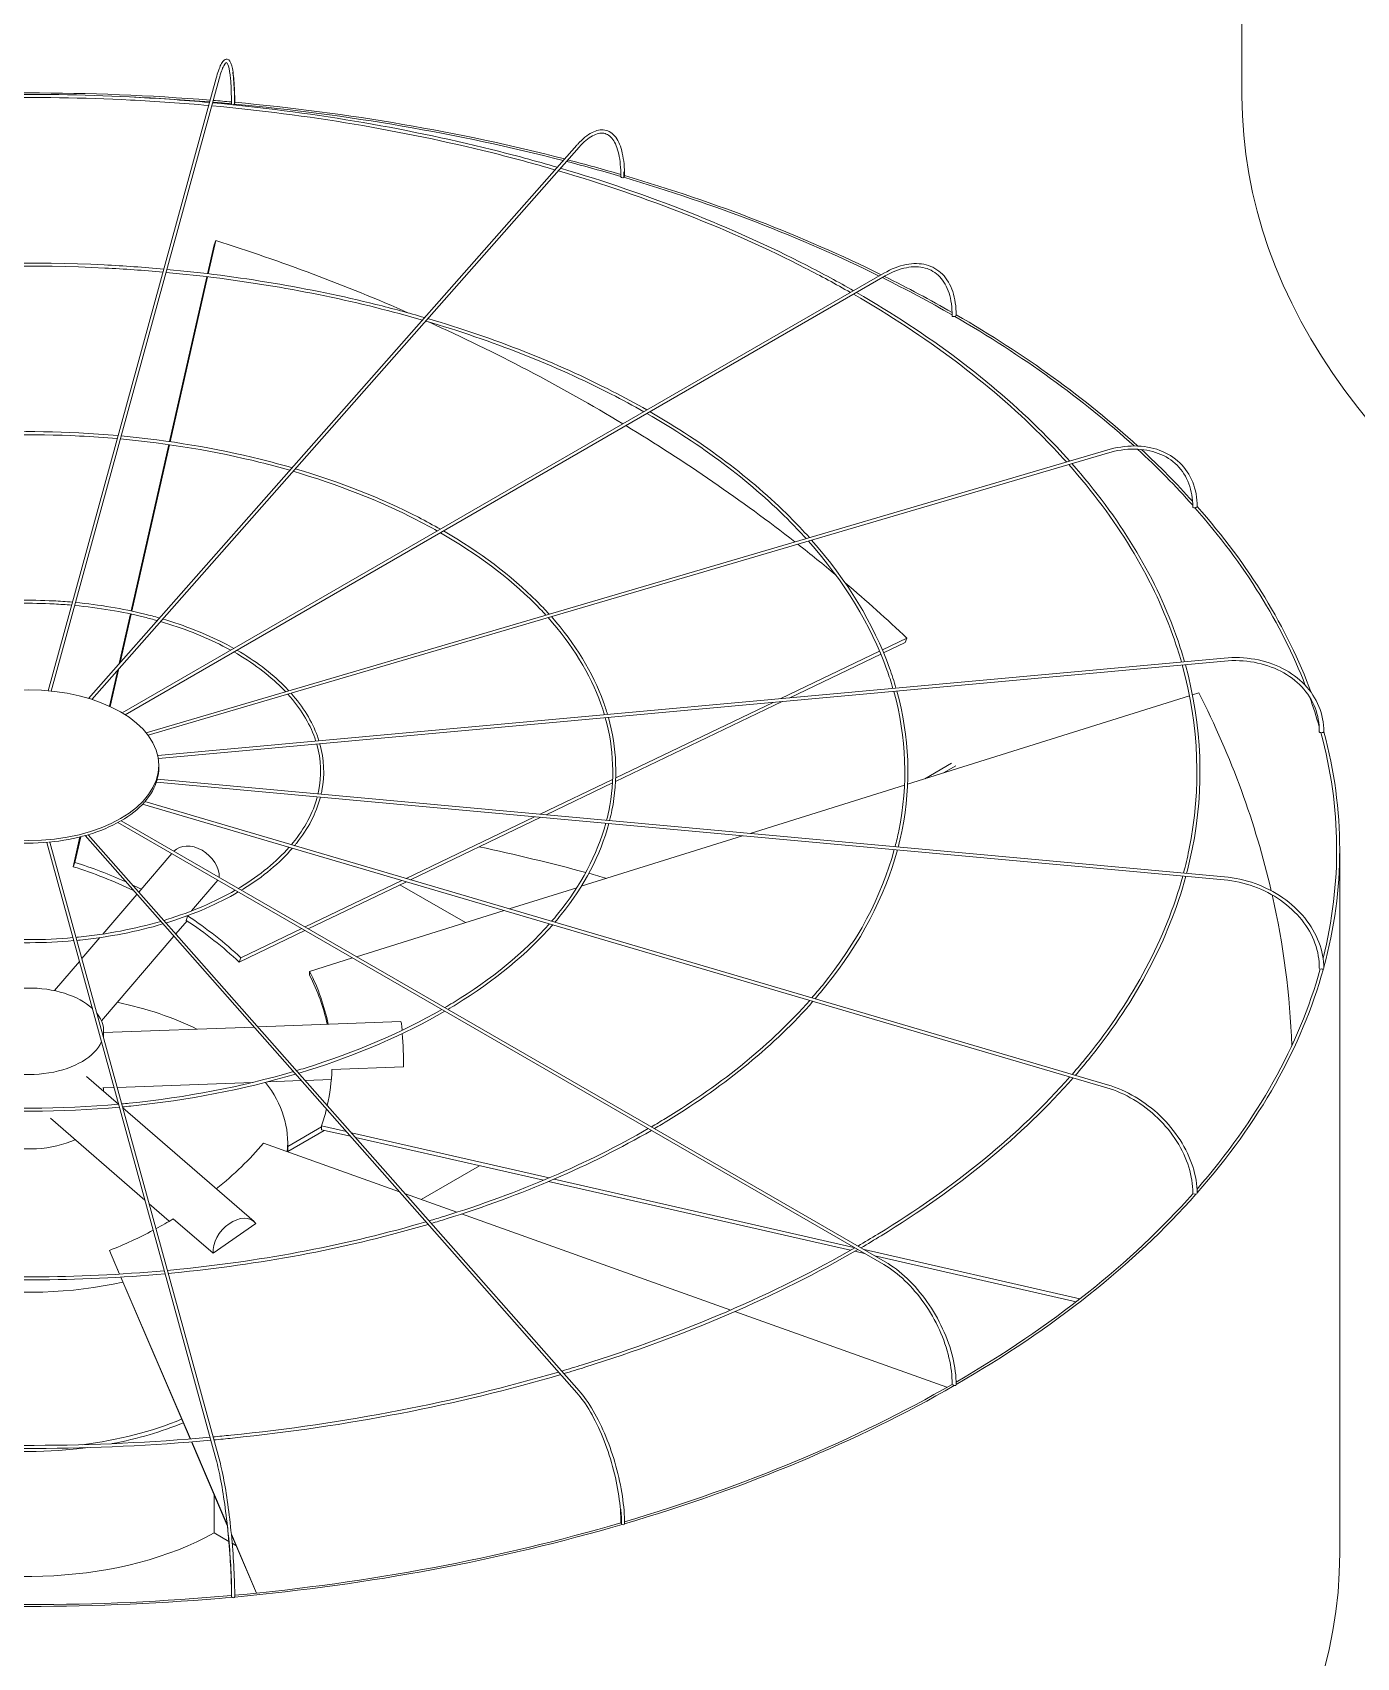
# Model space of a CAD drawing. Header units: millimetres. Extents: x -312439 to 477422, y -331570 to 212570.
# Drawn here: x 371481 to 372540, y 100919 to 102219 of the extents above; entities that cross this region are included whole.
import ezdxf

# ---------------------------------------------------------------- set-up
doc = ezdxf.new("R2010")
doc.units = ezdxf.units.MM

msp = doc.modelspace()

# ---------------------------------------------------------------- linework, layer by layer
at = {"color": 3, "linetype": 'Continuous', "lineweight": 0, "extrusion": (-1.11022e-16, 0.816497, 0.57735)}
for p, q in [((372448.705, 102168.371), (372448.705, 102731.26)), ((371493.608, 101692.561), (371628.076, 102182.73)), ((371630.438, 102182.082), (371496.083, 101692.324)), ((371916.597, 102129.141), (371525.92, 101686.459)), ((371528.484, 101685.663), (371918.434, 102127.52)), ((371621.192, 102026.232), (371626.421, 102049.316)), ((371627.751, 102052.747), (371621.731, 102026.167)), ((371626.421, 102049.316), (371627.751, 102052.747)), ((372162.11, 102026.535), (371552.919, 101674.818)), ((372163.335, 102024.413), (371555.283, 101673.355)), ((371590.762, 101891.887), (371620.648, 102023.83)), ((371621.187, 102023.765), (371591.298, 101891.81)), ((371560.069, 101756.38), (371590.22, 101889.49)), ((371590.755, 101889.413), (371560.597, 101756.266)), ((371571.96, 101658.985), (372340.53, 101885.079)), ((372341.221, 101882.729), (371573.596, 101656.913)), ((371550.555, 101714.373), (371559.528, 101753.991)), ((371560.056, 101753.877), (371551.299, 101715.217)), ((372161.053, 101725.235), (372180.659, 101734.645)), ((372179.329, 101731.213), (372162.03, 101722.91)), ((372179.329, 101731.213), (372180.659, 101734.645)), ((371581.337, 101640.688), (372434.425, 101718.697)), ((372079.879, 101686.277), (372158.842, 101724.174)), ((372159.818, 101721.849), (372087.069, 101686.934)), ((371542.798, 101680.131), (371549.427, 101709.393)), ((371550.171, 101710.237), (371543.299, 101679.899)), ((371581.794, 101638.27), (372434.648, 101716.258)), ((372414.209, 101690.857), (372409.117, 101689.262)), ((372080.738, 101683.895), (371947.579, 101619.988)), ((371947.698, 101622.838), (372073.547, 101683.238)), ((372406.765, 101688.525), (372181.238, 101617.874)), ((371582.203, 101630.935), (371582.203, 101632.935)), ((372216.269, 101634.488), (372194.911, 101622.157)), ((372210.058, 101626.902), (372219.733, 101632.488)), ((371580.267, 101619.375), (372434.425, 101541.268)), ((371580.99, 101621.768), (372434.648, 101543.707)), ((371887.138, 101593.773), (371945.203, 101621.64)), ((371945.06, 101618.778), (371892.027, 101593.326)), ((372178.751, 101617.095), (372055.237, 101578.401)), ((371569.202, 101601.791), (372340.53, 101374.886)), ((371571.04, 101603.804), (372341.221, 101377.236)), ((371549.52, 101587.109), (372162.11, 101233.43)), ((371551.997, 101588.508), (372163.335, 101235.552)), ((371779.974, 101542.341), (371882.833, 101591.707)), ((371887.722, 101591.26), (371783.583, 101541.279)), ((371513.725, 101551.775), (371519.109, 101575.543)), ((371519.695, 101575.69), (371515.056, 101555.206)), ((371523.175, 101576.616), (371916.597, 101130.824)), ((371918.434, 101132.445), (371525.778, 101577.368)), ((372049.159, 101576.497), (371920.177, 101536.091)), ((371492.562, 101571.219), (371628.076, 101077.235)), ((371630.438, 101077.883), (371495.041, 101571.442)), ((371592.617, 101562.227), (371566.27, 101531.486)), ((372526.912, 101002.511), (372526.912, 101565.4)), ((371513.725, 101551.775), (371515.056, 101555.206)), ((371629.409, 101540.985), (371608.285, 101516.337)), ((371699.149, 101503.55), (371776.676, 101540.758)), ((371780.284, 101539.696), (371701.791, 101502.024)), ((371827.413, 101507.031), (371775.124, 101537.22)), ((371916.573, 101534.962), (371862.568, 101518.044)), ((371564.66, 101529.608), (371537.456, 101497.866)), ((371858.365, 101516.727), (371740.356, 101479.758)), ((371594.203, 101496.133), (371536.236, 101428.497)), ((371604.75, 101508.439), (371595.813, 101498.011)), ((371699.115, 101500.74), (371646.403, 101475.442)), ((371647.733, 101478.874), (371696.473, 101502.266)), ((371535.025, 101495.029), (371520.615, 101478.216)), ((371518.691, 101475.971), (371498.634, 101452.568)), ((371646.403, 101475.442), (371647.733, 101478.874)), ((371737.18, 101478.764), (371702.837, 101468.005)), ((371702.742, 101465.048), (371702.837, 101468.005)), ((371658.313, 101423.489), (371538.039, 101419.031)), ((371538.039, 101420.074), (371538.039, 101414.7)), ((371775.679, 101427.838), (371661.477, 101423.606)), ((371549.942, 101361.723), (371524.4, 101383.857)), ((371657.493, 101379.213), (371548.879, 101375.187)), ((371696.124, 101380.644), (371669.398, 101379.654)), ((371720.203, 101381.537), (371699.288, 101380.762)), ((371720.681, 101389.411), (371777.909, 101391.532)), ((371546.365, 101375.094), (371537.358, 101374.76)), ((371538.039, 101374.785), (371538.039, 101372.037)), ((371658.386, 101267.747), (371553.393, 101358.732)), ((371571.117, 101284.866), (371495.443, 101350.443)), ((371712.296, 101343.52), (371685.318, 101327.943)), ((371685.318, 101323.943), (371714.522, 101340.805)), ((371712.226, 101341.328), (371712.321, 101344.285)), ((371735.505, 101336.022), (371712.226, 101341.328)), ((371712.321, 101344.285), (371732.215, 101339.75)), ((371774.632, 101291.686), (371665.926, 101330.513)), ((371685.318, 101323.587), (371685.318, 101330.837)), ((371736.304, 101338.818), (371894.473, 101302.763)), ((371889.895, 101300.828), (371739.595, 101335.089)), ((371838.699, 101312.498), (371791.943, 101285.503)), ((371898.532, 101301.837), (372138.288, 101247.184)), ((371820.654, 101275.249), (371779.403, 101289.982)), ((372135.554, 101244.829), (371893.988, 101299.895)), ((371590.504, 101268.065), (371574.449, 101281.978)), ((371593.779, 101270.021), (371625.575, 101242.467)), ((371625.575, 101242.467), (371659.77, 101266.287)), ((372039.663, 101197.025), (371824.428, 101273.9)), ((371542.732, 101244.697), (371550.852, 101225.781)), ((371543.967, 101241.36), (371542.732, 101244.697)), ((371550.66, 101225.77), (371543.967, 101241.36)), ((372146.812, 101242.263), (372139.078, 101244.026)), ((372146.383, 101245.339), (372319.1, 101205.967)), ((372316.134, 101203.665), (372154.907, 101240.417)), ((371607.265, 101093.914), (371551.687, 101223.378)), ((371551.879, 101223.39), (371607.456, 101093.929)), ((372212.72, 101135.213), (372043.034, 101195.82)), ((371636.961, 101024.741), (371608.285, 101091.539)), ((371608.475, 101091.554), (371636.894, 101025.357)), ((371626.36, 101049.435), (371626.36, 101018.759)), ((371638.215, 101011.915), (371626.36, 101018.759)), ((371640.211, 101017.629), (371660.424, 100970.545)), ((371660.235, 100970.526), (371640.269, 101017.036)), ((371643.868, 101008.651), (371640.877, 101010.378))]:
    msp.add_line(p, q, dxfattribs=at)
at = {"color": 3, "linetype": 'Continuous', "lineweight": 0}
for centre, major_axis, ratio, start_param, end_param in [((371478.144, 101565.4), (-1048.768, 0), 0.57735027, 4.57359934, 4.85199434), ((371478.144, 101565.4), (-1046.319, 0), 0.57735027, 4.57364216, 4.63432464), ((371478.144, 101565.4), (-1046.319, 0), 0.57735027, 4.55682048, 4.57124415), ((371478.144, 101565.4), (-1048.768, 0), 0.57735027, 4.55718579, 4.57120693), ((371641.487, 102162.154), (1.225, -0.004), 0.56474576, 3.14159265, 4.55699194), ((371641.487, 102162.154), (1.225, -0.004), 0.56474576, 4.55699194, 6.12778827), ((371478.144, 101565.4), (-1046.319, 0), 0.57735027, 4.2914666, 4.55448885), ((371641.679, 102162.852), (1.225, 0), 0.57735027, 5.71748689, 6.28318531), ((371478.144, 101565.4), (-1048.768, 0), 0.57735027, 4.29134899, 4.55463788), ((373497.473, 102168.371), (-1048.768, 0), 0.57735027, 0, 3.14159265), ((371478.144, 101565.4), (-1046.319, 0), 0.57735027, 4.24262693, 4.28868124), ((371478.144, 101565.4), (-1048.768, 0), 0.57735027, 4.24381435, 4.28857014), ((371953.008, 102103.715), (1.225, -0.01), 0.56597275, 3.14159265, 4.24604342), ((371953.008, 102103.715), (1.225, -0.01), 0.56597275, 4.24604342, 5.81683974), ((371478.144, 101565.4), (-1046.319, 0), 0.57735027, 4.00461262, 4.24016109), ((371953.564, 102104.345), (1.225, 0), 0.57735027, 5.29033196, 6.28318531), ((371478.144, 101565.4), (-1048.768, 0), 0.57735027, 4.00443097, 4.24060103), ((371479.475, 101398.12), (-942.562, 365.4), 0.65992862, 4.64663537, 4.80984928), ((371478.144, 101565.4), (-1046.319, 0), 0.57735027, 3.92863661, 4.00129229), ((371478.144, 101565.4), (-1048.768, 0), 0.57735027, 3.93098858, 4.00111844), ((372218.003, 101992.558), (1.225, -0.016), 0.56830663, 3.14159265, 3.93464288), ((372218.003, 101992.558), (1.225, -0.016), 0.56830663, 3.93464288, 5.50543921), ((371478.144, 101565.4), (-1046.319, 0), 0.57735027, 3.70570419, 3.9258203), ((372218.869, 101993.058), (-1.225, 0), 0.57735027, 1.83263032, 3.14159265), ((371478.144, 101565.4), (-1048.768, 0), 0.57735027, 3.70411228, 3.92650775), ((371479.475, 101398.12), (-942.562, 365.4), 0.65992862, 4.45394149, 4.62923067), ((371479.475, 101398.12), (-942.562, 365.4), 0.65992862, 4.28319099, 4.45112181), ((371478.144, 101565.4), (-1046.319, 0), 0.57735027, 3.61515195, 3.70067928), ((371478.144, 101565.4), (-1048.768, 0), 0.57735027, 3.61992048, 3.69877001), ((372410.534, 101839.562), (-1.225, 0.021), 0.57151893, 0, 0.48093441), ((372410.534, 101839.562), (-1.225, 0.021), 0.57151893, 0.48093441, 2.05173073), ((371478.144, 101565.4), (-1046.319, 0), 0.57735027, 3.3609423, 3.61148113), ((372411.625, 101839.883), (-1.225, 0), 0.57735027, 1.51847105, 3.14159265), ((371478.144, 101565.4), (-1048.768, 0), 0.57735027, 3.35086888, 3.61231471), ((371479.475, 101398.12), (-942.562, 365.4), 0.65992862, 4.23904287, 4.2800546), ((371479.475, 101398.12), (-942.562, 365.4), 0.65992862, 4.15803474, 4.22871948), ((371478.239, 101397.645), (1010.388, -32.497), 0.79709982, 0.20844184, 0.41264052), ((371478.144, 101565.4), (-1046.319, 0), 0.57735027, 3.30554955, 3.34466555), ((372511.753, 101659.706), (-1.225, 0.023), 0.57529521, 0, 0.1678974), ((372511.753, 101659.706), (-1.225, 0.023), 0.57529521, 0.1678974, 1.73869372), ((371478.144, 101565.4), (-1046.319, 0), 0.57735027, 2.9973499, 3.29716571), ((372512.962, 101659.817), (-1.225, 0), 0.57735027, 1.20431179, 3.14159265), ((371478.144, 101565.4), (-1048.768, 0), 0.57735027, 2.98561554, 3.29783032), ((371477.711, 101630.935), (-104.492, 0), 0.57735027, 2.98808135, 3.14159265), ((371477.711, 101630.935), (-104.492, 0), 0.57735027, 2.67392209, 2.98094469), ((371477.711, 101630.935), (-104.492, 0), 0.57735027, 2.35976282, 2.66678542), ((371477.711, 101630.935), (-104.492, 0), 0.57735027, 2.04560356, 2.35262616), ((371477.711, 101630.935), (-104.492, 0), 0.57735027, 1.73144429, 2.03846689), ((371477.711, 101630.935), (-104.492, 0), 0.57735027, 1.41728503, 1.72430763), ((371610.734, 101549.394), (-16.786, 14.386), 0.73180825, 3.6699438, 6.25547108), ((371478.144, 101000.511), (1046.319, 0), 0.57735027, 1.13086203, 1.21917829), ((371478.144, 101394.688), (-226.18, 87.683), 0.65992862, 4.59602029, 4.80984928), ((371479.475, 101398.12), (226.18, -87.683), 0.65992862, 1.48816133, 1.66825663), ((371479.475, 101398.12), (226.18, -87.683), 0.65992862, 1.43137513, 1.46305029), ((371478.144, 101000.511), (1046.319, 0), 0.57735027, 1.11315293, 1.12829513), ((371478.239, 101397.645), (1010.388, -32.497), 0.79709982, 0.05380476, 0.20420122), ((371478.144, 101394.688), (-226.18, 87.683), 0.65992862, 4.15803474, 4.39268064), ((371479.475, 101398.12), (226.18, -87.683), 0.65992862, 1.01644208, 1.25303729), ((371478.144, 101565.4), (-1046.319, 0), 0.57735027, 2.6752935, 2.98289949), ((371478.144, 101565.4), (-1048.768, 0), 0.57735027, 2.67086857, 2.98332964), ((372511.753, 101470.594), (-1.225, 0.023), 0.57926583, 0, 1.42460911), ((372512.962, 101470.483), (-1.225, 0), 0.57735027, 0.89015252, 3.14159265), ((371478.144, 101394.688), (242.456, -7.798), 0.79709982, 0.20115917, 0.41264052), ((371478.239, 101397.645), (242.456, -7.798), 0.79709982, 0.18583027, 0.41264052), ((371478.144, 101420.074), (-59.895, 0), 0.57735027, 3.69756416, 5.76575409), ((371478.144, 101420.074), (-59.895, 0), 0.57735027, 3.02719924, 3.57014533), ((371478.144, 101330.837), (-207.174, 0), 0.57735027, 4.00561733, 4.36390833), ((371776.498, 101405.746), (-0.819, 22.092), 0.05230802, 5.46284956, 6.28318531), ((371776.498, 101405.746), (-0.819, 22.092), 0.05230802, 4.01155215, 5.31083021), ((371478.144, 101420.074), (-59.895, 0), 0.57735027, 0.78539816, 2.89978042), ((371478.144, 101330.837), (-207.174, 0), 0.57735027, 3.08204121, 3.55783774), ((371478.239, 101397.645), (242.456, -7.798), 0.79709982, 6.13145768, 6.28093219), ((371478.239, 101397.645), (242.456, -7.798), 0.79709982, 6.04401129, 6.11604234), ((371478.144, 101360.452), (-59.895, 0), 0.57735027, 1.1079301, 2.23846982), ((371476.909, 101398.025), (-227.492, -84.221), 0.6873805, 2.02158825, 2.2576377), ((371478.144, 101565.4), (-1046.319, 0), 0.57735027, 2.35898226, 2.6687056), ((371478.144, 101565.4), (-1048.768, 0), 0.57735027, 2.35667794, 2.66891462), ((372410.534, 101290.737), (-1.225, 0.021), 0.58304212, 0, 1.10944839), ((372411.625, 101290.416), (-1.225, 0), 0.57735027, 0.57599326, 3.14159265), ((371476.909, 101398.025), (-227.492, -84.221), 0.6873805, 1.7758456, 1.84274406), ((371643.908, 101251.04), (14.478, 16.707), 0.67950023, 6.14949631, 8.84418497), ((371476.909, 101398.025), (-227.492, -84.221), 0.6873805, 1.60582316, 1.76537716), ((371478.144, 101330.837), (-207.174, 0), 0.57735027, 1.30817895, 1.9425337), ((371478.144, 101565.4), (-1046.319, 0), 0.57735027, 2.04376734, 2.35460013), ((371478.144, 101565.4), (-1048.768, 0), 0.57735027, 2.04258502, 2.35459852), ((372218.003, 101137.742), (-1.225, 0.017), 0.58625442, 0, 0.79329185), ((372218.869, 101137.242), (-1.225, 0), 0.57735027, 0.26183399, 3.14159265), ((371478.144, 101206.332), (-207.174, 0), 0.57735027, 1.77816663, 2.202298), ((371478.144, 101206.332), (-212.072, 0), 0.57735027, 1.89063678, 2.19285982), ((371478.144, 101206.332), (-212.072, 0), 0.57735027, 1.3476903, 1.79509044), ((371478.144, 101106.332), (-212.072, 0), 0.57735027, 0.98594125, 2.34464399), ((371478.144, 101565.4), (-1046.319, 0), 0.57735027, 1.72891751, 2.04055715), ((371478.144, 101565.4), (-1048.768, 0), 0.57735027, 1.72854634, 2.04038352), ((371953.008, 101026.584), (-1.225, 0.011), 0.58858829, 0, 0.47632773), ((371953.564, 101025.954), (-1.225, 0), 0.57735027, 0, 3.14159265), ((371478.144, 101002.511), (-1048.768, 0), 0.57735027, 0, 3.14159265), ((371478.144, 101565.4), (-1048.768, 0), 0.57735027, 1.41453598, 1.72626058), ((371478.144, 101565.4), (-1046.319, 0), 0.57735027, 1.41438895, 1.72636573), ((371641.487, 100968.145), (-1.225, 0.004), 0.58981528, 0, 0.15883691), ((371641.679, 100967.447), (-1.225, 0), 0.57735027, 0, 3.14159265)]:
    msp.add_ellipse(centre, major_axis=major_axis, ratio=ratio, start_param=start_param, end_param=end_param, dxfattribs=at)
msp.add_ellipse((371477.711, 101632.935), major_axis=(-104.492, 0), ratio=0.57735027, dxfattribs=at)
for points, knots in [([(371642.904, 102162.852), (371642.904, 102169.666), (371642.697, 102175.732), (371641.886, 102185.806), (371641.289, 102189.802), (371639.682, 102195.489), (371638.779, 102197.55), (371635.639, 102198.011), (371634.646, 102197.421), (371632.441, 102195.08), (371631.211, 102192.462), (371629.293, 102186.936), (371628.684, 102184.946), (371628.076, 102182.73)], [4.71238898, 4.71238898, 4.71238898, 4.71238898, 5.02654825, 5.02654825, 5.34070751, 5.34070751, 5.65486678, 5.65486678, 5.82360284, 5.82360284, 6.1377621, 6.1377621, 6.28318531, 6.28318531, 6.28318531, 6.28318531]), ([(371630.438, 102182.082), (371631.711, 102186.722), (371632.988, 102190.288), (371635.213, 102194.61), (371636.21, 102195.209), (371636.316, 102195.209), (371637.135, 102194.615), (371638.544, 102189.957), (371639.121, 102186.557), (371639.963, 102177.584), (371640.211, 102171.864), (371640.264, 102164.312), (371640.266, 102163.244), (371640.262, 102162.158)], [0, 0, 0, 0, 0.31526689, 0.31526689, 0.60947257, 0.60947257, 0.92674061, 0.92674061, 1.22083726, 1.22083726, 1.53563039, 1.53563039, 1.5863402, 1.5863402, 1.5863402, 1.5863402]), ([(371641.376, 102187.393), (371641.413, 102187.15), (371641.449, 102186.903), (371642.056, 102182.556), (371642.433, 102177.343), (371642.686, 102168.394), (371642.721, 102165.353), (371642.712, 102162.153)], [7.384497053, 7.384497053, 7.384497053, 7.384497053, 7.403952931, 7.403952931, 7.721220971, 7.721220971, 7.869487909, 7.869487909, 7.869487909, 7.869487909]), ([(371622.722, 102163.211), (371601.477, 102165.133), (371580.117, 102166.632), (371483.417, 102171.476), (371407.351, 102169.963), (371332.7, 102163.211)], [3.771589677, 3.771589677, 3.771589677, 3.771589677, 3.840445898, 3.840445898, 4.082391957, 4.082391957, 4.082391957, 4.082391957]), ([(371622.063, 102160.811), (371601.271, 102162.686), (371580.37, 102164.156), (371484.118, 102169.027), (371408.029, 102167.544), (371333.359, 102160.811)], [3.7720633, 3.7720633, 3.7720633, 3.7720633, 3.839550132, 3.839550132, 4.081918334, 4.081918334, 4.081918334, 4.081918334]), ([(371899.146, 102109.367), (371882.418, 102114.241), (371865.436, 102118.824), (371776.761, 102140.909), (371701.421, 102153.532), (371624.541, 102160.586)], [3.459637643, 3.459637643, 3.459637643, 3.459637643, 3.519736913, 3.519736913, 3.769381517, 3.769381517, 3.769381517, 3.769381517]), ([(371900.937, 102111.396), (371883.674, 102116.442), (371866.142, 102121.179), (371777.044, 102143.337), (371701.887, 102155.927), (371625.2, 102162.985)], [3.458315721, 3.458315721, 3.458315721, 3.458315721, 3.520259366, 3.520259366, 3.768912043, 3.768912043, 3.768912043, 3.768912043]), ([(371954.789, 102104.345), (371954.789, 102111.206), (371954.187, 102117.401), (371951.801, 102127.902), (371950.023, 102132.214), (371945.3, 102138.553), (371942.305, 102140.576), (371935.745, 102141.715), (371932.307, 102141.022), (371925.055, 102137.341), (371921.197, 102134.197), (371917.1, 102129.707), (371916.849, 102129.426), (371916.597, 102129.141)], [4.71238898, 4.71238898, 4.71238898, 4.71238898, 5.02654825, 5.02654825, 5.34070751, 5.34070751, 5.65486678, 5.65486678, 5.94845155, 5.94845155, 6.26261081, 6.26261081, 6.28318531, 6.28318531, 6.28318531, 6.28318531]), ([(371918.434, 102127.52), (371922.09, 102131.663), (371925.721, 102134.725), (371932.453, 102138.413), (371935.516, 102139.039), (371940.881, 102138.099), (371943.269, 102136.523), (371947.377, 102130.929), (371949.042, 102126.91), (371951.251, 102116.899), (371951.81, 102110.937), (371951.786, 102104.11), (371951.785, 102103.918), (371951.783, 102103.725)], [6.28318531, 6.28318531, 6.28318531, 6.28318531, 6.59783007, 6.59783007, 6.91209691, 6.91209691, 7.22936495, 7.22936495, 7.54663299, 7.54663299, 7.86046851, 7.86046851, 7.86952551, 7.86952551, 7.86952551, 7.86952551]), ([(372135.518, 102011.181), (372123.78, 102017.886), (372111.733, 102024.411), (372039.651, 102061.433), (371973.042, 102087.673), (371901.743, 102108.607)], [3.146975566, 3.146975566, 3.146975566, 3.146975566, 3.199958928, 3.199958928, 3.456525414, 3.456525414, 3.456525414, 3.456525414]), ([(372137.973, 102012.599), (372125.793, 102019.581), (372113.283, 102026.37), (372040.884, 102063.548), (371974.529, 102089.721), (371903.531, 102110.634)], [3.145113132, 3.145113132, 3.145113132, 3.145113132, 3.200037836, 3.200037836, 3.455209352, 3.455209352, 3.455209352, 3.455209352]), ([(371954.196, 102107.763), (371954.218, 102106.946), (371954.231, 102106.119), (371954.238, 102104.762), (371954.237, 102104.239), (371954.233, 102103.712)], [7.8059806913, 7.8059806913, 7.8059806913, 7.8059806913, 7.8451401512, 7.8451401512, 7.8694167814, 7.8694167814, 7.8694167814, 7.8694167814]), ([(371586.155, 102029.916), (371570.306, 102031.344), (371554.373, 102032.459), (371482.058, 102036.075), (371425.137, 102034.95), (371369.267, 102029.916)], [3.772165081, 3.772165081, 3.772165081, 3.772165081, 3.840593344, 3.840593344, 4.081816553, 4.081816553, 4.081816553, 4.081816553]), ([(371585.496, 102027.516), (371570.101, 102028.897), (371554.626, 102029.983), (371482.76, 102033.626), (371425.816, 102032.531), (371369.926, 102027.516)], [3.772797592, 3.772797592, 3.772797592, 3.772797592, 3.839399606, 3.839399606, 4.081184042, 4.081184042, 4.081184042, 4.081184042]), ([(371794.819, 101991.152), (371782.026, 101994.883), (371769.037, 101998.388), (371702.417, 102014.952), (371646.098, 102024.391), (371588.633, 102029.69)], [3.459218713, 3.459218713, 3.459218713, 3.459218713, 3.520344822, 3.520344822, 3.768597722, 3.768597722, 3.768597722, 3.768597722]), ([(372220.094, 101993.058), (372220.094, 101999.958), (372219.149, 102006.338), (372215.415, 102017.453), (372212.622, 102022.187), (372205.428, 102029.467), (372201.035, 102032.011), (372191.165, 102034.616), (372185.698, 102034.684), (372174.241, 102032.409), (372168.245, 102030.057), (372162.216, 102026.596), (372162.163, 102026.565), (372162.11, 102026.535)], [3.14159265, 3.14159265, 3.14159265, 3.14159265, 3.45575192, 3.45575192, 3.76991118, 3.76991118, 4.08269654, 4.08269654, 4.39544819, 4.39544819, 4.70960746, 4.70960746, 4.71238898, 4.71238898, 4.71238898, 4.71238898]), ([(372163.335, 102024.413), (372169.085, 102027.733), (372174.81, 102029.975), (372185.607, 102032.115), (372190.673, 102032.015), (372199.677, 102029.561), (372203.622, 102027.212), (372210.113, 102020.438), (372212.656, 102016.005), (372216.035, 102005.416), (372216.868, 101999.267), (372216.779, 101992.574)], [1.57079633, 1.57079633, 1.57079633, 1.57079633, 1.88806437, 1.88806437, 2.20533241, 2.20533241, 2.52260045, 2.52260045, 2.83986849, 2.83986849, 3.15713653, 3.15713653, 3.15713653, 3.15713653]), ([(371793.027, 101989.122), (371780.77, 101992.682), (371768.331, 101996.034), (371702.134, 102012.524), (371645.633, 102021.995), (371587.975, 102027.291)], [3.460983159, 3.460983159, 3.460983159, 3.460983159, 3.519648571, 3.519648571, 3.769222865, 3.769222865, 3.769222865, 3.769222865]), ([(372308.263, 101875.586), (372301.63, 101882.987), (372294.7, 101890.299), (372246.48, 101938.488), (372196.07, 101976.344), (372137.976, 102009.772)], [2.833719703, 2.833719703, 2.833719703, 2.833719703, 2.880073873, 2.880073873, 3.143270218, 3.143270218, 3.143270218, 3.143270218]), ([(372310.865, 101876.352), (372303.987, 101884.059), (372296.79, 101891.671), (372248.383, 101940.063), (372198.198, 101977.821), (372140.426, 102011.187)], [2.831913395, 2.831913395, 2.831913395, 2.831913395, 2.879924499, 2.879924499, 3.141418031, 3.141418031, 3.141418031, 3.141418031]), ([(371972.699, 101917.178), (371963.751, 101922.296), (371954.565, 101927.274), (371900.455, 101955.06), (371850.675, 101974.697), (371797.414, 101990.391)], [3.146361804, 3.146361804, 3.146361804, 3.146361804, 3.200049713, 3.200049713, 3.455080387, 3.455080387, 3.455080387, 3.455080387]), ([(371970.243, 101915.76), (371961.736, 101920.6), (371953.015, 101925.315), (371899.222, 101952.945), (371849.187, 101972.65), (371795.625, 101988.364)], [3.148849473, 3.148849473, 3.148849473, 3.148849473, 3.199944541, 3.199944541, 3.456834427, 3.456834427, 3.456834427, 3.456834427]), ([(372100.021, 101814.327), (372095.26, 101819.609), (372090.297, 101824.832), (372054.32, 101860.784), (372016.407, 101889.237), (371972.704, 101914.352)], [2.83591825, 2.83591825, 2.83591825, 2.83591825, 2.880098074, 2.880098074, 3.143909361, 3.143909361, 3.143909361, 3.143909361]), ([(372102.625, 101815.093), (372097.618, 101820.682), (372092.387, 101826.204), (372056.223, 101862.36), (372018.535, 101890.714), (371975.155, 101915.767)], [2.833499431, 2.833499431, 2.833499431, 2.833499431, 2.879899034, 2.879899034, 3.141439875, 3.141439875, 3.141439875, 3.141439875]), ([(371549.6, 101896.665), (371539.144, 101897.601), (371528.633, 101898.332), (371480.696, 101900.721), (371442.915, 101899.983), (371405.822, 101896.665)], [3.773286698, 3.773286698, 3.773286698, 3.773286698, 3.840886477, 3.840886477, 4.080694936, 4.080694936, 4.080694936, 4.080694936]), ([(371548.942, 101894.265), (371538.939, 101895.154), (371528.886, 101895.856), (371481.398, 101898.272), (371443.594, 101897.564), (371406.481, 101894.265)], [3.774238416, 3.774238416, 3.774238416, 3.774238416, 3.839097695, 3.839097695, 4.079743218, 4.079743218, 4.079743218, 4.079743218]), ([(371686.94, 101868.913), (371679.143, 101871.162), (371671.237, 101873.286), (371627.512, 101884.184), (371589.852, 101890.503), (371551.42, 101894.041)], [3.463595352, 3.463595352, 3.463595352, 3.463595352, 3.51947091, 3.51947091, 3.768879274, 3.768879274, 3.768879274, 3.768879274]), ([(371688.732, 101870.944), (371680.4, 101873.364), (371671.943, 101875.64), (371627.795, 101886.612), (371590.318, 101892.898), (371552.078, 101896.44)], [3.46094335, 3.46094335, 3.46094335, 3.46094335, 3.520514255, 3.520514255, 3.7679441, 3.7679441, 3.7679441, 3.7679441]), ([(372412.85, 101839.883), (372412.85, 101846.813), (372411.652, 101853.412), (372406.95, 101865.289), (372403.445, 101870.563), (372394.483, 101879.23), (372389.029, 101882.621), (372376.746, 101887.185), (372369.919, 101888.361), (372355.567, 101888.412), (372348.043, 101887.289), (372340.53, 101885.079)], [4.71238898, 4.71238898, 4.71238898, 4.71238898, 5.02654825, 5.02654825, 5.34070751, 5.34070751, 5.65486678, 5.65486678, 5.96902604, 5.96902604, 6.28318531, 6.28318531, 6.28318531, 6.28318531]), ([(372341.221, 101882.729), (372348.484, 101884.865), (372355.733, 101885.932), (372369.47, 101885.84), (372375.955, 101884.681), (372387.523, 101880.281), (372392.605, 101877.043), (372400.902, 101868.81), (372404.119, 101863.816), (372408.379, 101852.525), (372409.421, 101846.228), (372409.309, 101839.583)], [6.28318531, 6.28318531, 6.28318531, 6.28318531, 6.60045335, 6.60045335, 6.91772139, 6.91772139, 7.23498943, 7.23498943, 7.55225747, 7.55225747, 7.86952551, 7.86952551, 7.86952551, 7.86952551]), ([(372400.258, 101715.573), (372398.236, 101722.654), (372395.969, 101729.713), (372376.504, 101784.211), (372348.377, 101830.374), (372310.067, 101873.564)], [2.519571261, 2.519571261, 2.519571261, 2.519571261, 2.559550642, 2.559550642, 2.829500903, 2.829500903, 2.829500903, 2.829500903]), ([(372402.74, 101715.8), (372400.626, 101723.242), (372398.244, 101730.658), (372378.619, 101785.359), (372350.637, 101831.327), (372312.662, 101874.327)], [2.518738954, 2.518738954, 2.518738954, 2.518738954, 2.560443172, 2.560443172, 2.827714195, 2.827714195, 2.827714195, 2.827714195]), ([(371805.004, 101820.359), (371799.72, 101823.345), (371794.312, 101826.258), (371758.802, 101844.498), (371725.352, 101857.664), (371689.539, 101868.157)], [3.152476318, 3.152476318, 3.152476318, 3.152476318, 3.199914714, 3.199914714, 3.457374967, 3.457374967, 3.457374967, 3.457374967]), ([(371807.465, 101821.78), (371801.735, 101825.041), (371795.861, 101828.217), (371760.035, 101846.613), (371726.84, 101859.712), (371691.329, 101870.184)], [3.148732281, 3.148732281, 3.148732281, 3.148732281, 3.200072384, 3.200072384, 3.454746323, 3.454746323, 3.454746323, 3.454746323]), ([(371891.805, 101753.075), (371888.911, 101756.253), (371885.907, 101759.399), (371862.169, 101783.118), (371836.768, 101802.158), (371807.471, 101818.955)], [2.840166791, 2.840166791, 2.840166791, 2.840166791, 2.880145835, 2.880145835, 3.145067211, 3.145067211, 3.145067211, 3.145067211]), ([(371894.415, 101753.843), (371891.271, 101757.327), (371887.997, 101760.771), (371864.072, 101784.693), (371838.896, 101803.636), (371809.923, 101820.371)], [2.836508955, 2.836508955, 2.836508955, 2.836508955, 2.879847671, 2.879847671, 3.141363941, 3.141363941, 3.141363941, 3.141363941]), ([(372169.443, 101694.467), (372167.998, 101699.458), (372166.39, 101704.434), (372151.879, 101745.095), (372130.7, 101779.822), (372101.829, 101812.306)], [2.521788299, 2.521788299, 2.521788299, 2.521788299, 2.55939978, 2.55939978, 2.830291828, 2.830291828, 2.830291828, 2.830291828]), ([(372171.926, 101694.694), (372170.388, 101700.045), (372168.665, 101705.378), (372153.993, 101746.242), (372132.96, 101780.775), (372104.426, 101813.069)], [2.520659116, 2.520659116, 2.520659116, 2.520659116, 2.560589234, 2.560589234, 2.827907762, 2.827907762, 2.827907762, 2.827907762]), ([(371513.045, 101763.413), (371507.982, 101763.856), (371502.895, 101764.204), (371479.335, 101765.366), (371460.693, 101765.016), (371442.377, 101763.413)], [3.776630452, 3.776630452, 3.776630452, 3.776630452, 3.841752063, 3.841752063, 4.077351182, 4.077351182, 4.077351182, 4.077351182]), ([(371512.386, 101761.012), (371507.777, 101761.41), (371503.148, 101761.729), (371480.037, 101762.917), (371461.372, 101762.595), (371443.036, 101761.012)], [3.778551419, 3.778551419, 3.778551419, 3.778551419, 3.838185012, 3.838185012, 4.075430215, 4.075430215, 4.075430215, 4.075430215]), ([(371580.848, 101748.699), (371577.515, 101749.642), (371574.144, 101750.538), (371552.89, 101755.843), (371534.073, 101759.01), (371514.866, 101760.79)], [3.471418325, 3.471418325, 3.471418325, 3.471418325, 3.518930063, 3.518930063, 3.767850767, 3.767850767, 3.767850767, 3.767850767]), ([(371582.644, 101750.734), (371578.773, 101751.844), (371574.85, 101752.892), (371553.174, 101758.272), (371534.538, 101761.406), (371515.524, 101763.189)], [3.466082688, 3.466082688, 3.466082688, 3.466082688, 3.521010964, 3.521010964, 3.765995554, 3.765995554, 3.765995554, 3.765995554]), ([(371639.753, 101724.952), (371637.699, 101726.087), (371635.609, 101727.201), (371618.383, 101736.05), (371601.518, 101742.678), (371583.454, 101747.95)], [3.163350536, 3.163350536, 3.163350536, 3.163350536, 3.199816759, 3.199816759, 3.458993739, 3.458993739, 3.458993739, 3.458993739]), ([(371642.225, 101726.379), (371639.719, 101727.785), (371637.159, 101729.159), (371619.616, 101738.166), (371603.006, 101744.726), (371585.243, 101749.978)], [3.15578841, 3.15578841, 3.15578841, 3.15578841, 3.200131949, 3.200131949, 3.453750875, 3.453750875, 3.453750875, 3.453750875]), ([(371938.634, 101673.361), (371937.767, 101676.277), (371936.817, 101679.186), (371927.258, 101706.011), (371913.039, 101729.289), (371893.624, 101751.057)], [2.526062853, 2.526062853, 2.526062853, 2.526062853, 2.559096419, 2.559096419, 2.831723129, 2.831723129, 2.831723129, 2.831723129]), ([(371941.121, 101673.588), (371940.158, 101676.864), (371939.091, 101680.13), (371929.372, 101707.159), (371915.299, 101730.242), (371896.221, 101751.821)], [2.5243135, 2.5243135, 2.5243135, 2.5243135, 2.560878912, 2.560878912, 2.828143092, 2.828143092, 2.828143092, 2.828143092]), ([(371683.567, 101691.817), (371682.554, 101692.895), (371681.516, 101693.966), (371670.019, 101705.45), (371657.128, 101715.079), (371642.237, 101723.558)], [2.852936139, 2.852936139, 2.852936139, 2.852936139, 2.880283876, 2.880283876, 3.148538696, 3.148538696, 3.148538696, 3.148538696]), ([(371686.194, 101692.589), (371684.921, 101693.97), (371683.607, 101695.337), (371671.921, 101707.026), (371659.257, 101716.557), (371644.691, 101724.974)], [2.84544614, 2.84544614, 2.84544614, 2.84544614, 2.879690294, 2.879690294, 3.141137935, 3.141137935, 3.141137935, 3.141137935]), ([(372514.187, 101659.817), (372514.187, 101666.761), (372512.856, 101673.591), (372507.66, 101686.334), (372503.798, 101692.244), (372493.941, 101702.558), (372487.949, 101706.961), (372474.431, 101713.844), (372466.908, 101716.323), (372451.062, 101719.13), (372442.742, 101719.458), (372434.425, 101718.697)], [4.71238898, 4.71238898, 4.71238898, 4.71238898, 5.02654825, 5.02654825, 5.34070751, 5.34070751, 5.65486678, 5.65486678, 5.96902604, 5.96902604, 6.28318531, 6.28318531, 6.28318531, 6.28318531]), ([(372434.648, 101716.258), (372442.709, 101716.995), (372450.765, 101716.666), (372466.058, 101713.913), (372473.292, 101711.49), (372486.215, 101704.808), (372491.902, 101700.55), (372501.177, 101690.636), (372504.763, 101684.982), (372509.501, 101672.831), (372510.652, 101666.335), (372510.528, 101659.729)], [6.28318531, 6.28318531, 6.28318531, 6.28318531, 6.60045335, 6.60045335, 6.91772139, 6.91772139, 7.23498943, 7.23498943, 7.55225747, 7.55225747, 7.86952551, 7.86952551, 7.86952551, 7.86952551]), ([(372401.984, 101546.694), (372403.59, 101552.764), (372405.016, 101558.85), (372416.317, 101614.188), (372414.52, 101664.213), (372400.933, 101713.175)], [2.204619764, 2.204619764, 2.204619764, 2.204619764, 2.238829514, 2.238829514, 2.515060108, 2.515060108, 2.515060108, 2.515060108]), ([(372404.458, 101546.468), (372406.143, 101552.867), (372407.629, 101559.285), (372418.735, 101614.779), (372416.876, 101664.634), (372403.412, 101713.402)], [2.205366155, 2.205366155, 2.205366155, 2.205366155, 2.241163262, 2.241163262, 2.514260549, 2.514260549, 2.514260549, 2.514260549]), ([(372171.195, 101567.798), (372172.302, 101572.037), (372173.292, 101576.286), (372181.756, 101617.592), (372180.393, 101655.23), (372170.124, 101692.069)], [2.206572109, 2.206572109, 2.206572109, 2.206572109, 2.238438586, 2.238438586, 2.515769314, 2.515769314, 2.515769314, 2.515769314]), ([(372173.667, 101567.572), (372174.852, 101572.14), (372175.903, 101576.721), (372184.172, 101618.183), (372182.748, 101655.652), (372172.603, 101692.296)], [2.20754654, 2.20754654, 2.20754654, 2.20754654, 2.241548585, 2.241548585, 2.514698228, 2.514698228, 2.514698228, 2.514698228]), ([(371707.8, 101652.252), (371707.53, 101653.095), (371707.246, 101653.937), (371702.639, 101666.926), (371695.378, 101678.754), (371685.416, 101689.807)], [2.538956365, 2.538956365, 2.538956365, 2.538956365, 2.558172992, 2.558172992, 2.836025224, 2.836025224, 2.836025224, 2.836025224]), ([(371710.297, 101652.481), (371709.92, 101653.682), (371709.516, 101654.881), (371704.752, 101668.074), (371697.638, 101679.709), (371688.017, 101690.572)], [2.535128932, 2.535128932, 2.535128932, 2.535128932, 2.561728893, 2.561728893, 2.828841782, 2.828841782, 2.828841782, 2.828841782]), ([(371940.389, 101588.903), (371941.006, 101591.326), (371941.565, 101593.753), (371947.191, 101621.026), (371946.267, 101646.263), (371939.326, 101670.964)], [2.210316481, 2.210316481, 2.210316481, 2.210316481, 2.237655596, 2.237655596, 2.51702204, 2.51702204, 2.51702204, 2.51702204]), ([(371942.859, 101588.678), (371943.552, 101591.43), (371944.173, 101594.188), (371949.607, 101621.617), (371948.622, 101646.685), (371941.806, 101671.191)], [2.211718384, 2.211718384, 2.211718384, 2.211718384, 2.242315601, 2.242315601, 2.515402874, 2.515402874, 2.515402874, 2.515402874]), ([(371709.564, 101610.011), (371709.706, 101610.615), (371709.84, 101611.221), (371712.626, 101624.461), (371712.141, 101637.296), (371708.527, 101649.859)], [2.221614787, 2.221614787, 2.221614787, 2.221614787, 2.235297735, 2.235297735, 2.520800805, 2.520800805, 2.520800805, 2.520800805]), ([(371712.026, 101609.786), (371712.241, 101610.72), (371712.44, 101611.656), (371715.04, 101625.053), (371714.494, 101637.719), (371711.009, 101650.086)], [2.224061215, 2.224061215, 2.224061215, 2.224061215, 2.244587809, 2.244587809, 2.517487833, 2.517487833, 2.517487833, 2.517487833]), ([(371688.238, 101569.327), (371688.647, 101569.813), (371689.051, 101570.3), (371698.992, 101582.465), (371705.575, 101594.907), (371708.961, 101607.606)], [1.903307061, 1.903307061, 1.903307061, 1.903307061, 1.915350543, 1.915350543, 2.203452943, 2.203452943, 2.203452943, 2.203452943]), ([(371690.8, 101568.574), (371691.3, 101569.177), (371691.792, 101569.782), (371701.61, 101582.09), (371708.091, 101594.584), (371711.435, 101607.38)], [1.909987851, 1.909987851, 1.909987851, 1.909987851, 1.924618049, 1.924618049, 2.206425781, 2.206425781, 2.206425781, 2.206425781]), ([(371896.46, 101508.074), (371898.093, 101509.967), (371899.688, 101511.872), (371919.969, 101536.84), (371932.97, 101561.403), (371939.759, 101586.501)], [1.894116328, 1.894116328, 1.894116328, 1.894116328, 1.917671716, 1.917671716, 2.201274894, 2.201274894, 2.201274894, 2.201274894]), ([(371899.037, 101507.316), (371900.758, 101509.327), (371902.436, 101511.352), (371922.589, 101536.466), (371935.488, 101561.081), (371942.234, 101586.275)], [1.897570624, 1.897570624, 1.897570624, 1.897570624, 1.922320382, 1.922320382, 2.202808492, 2.202808492, 2.202808492, 2.202808492]), ([(371645.747, 101534.381), (371646.349, 101534.739), (371646.947, 101535.099), (371663.122, 101544.925), (371676.283, 101555.69), (371686.484, 101567.29)], [1.585149833, 1.585149833, 1.585149833, 1.585149833, 1.596233634, 1.596233634, 1.886390456, 1.886390456, 1.886390456, 1.886390456]), ([(371648.174, 101532.98), (371648.798, 101533.355), (371649.418, 101533.733), (371665.641, 101543.739), (371678.837, 101554.689), (371689.07, 101566.529)], [1.592315094, 1.592315094, 1.592315094, 1.592315094, 1.603748231, 1.603748231, 1.893388943, 1.893388943, 1.893388943, 1.893388943]), ([(372104.67, 101446.824), (372107.537, 101450.123), (372110.327, 101453.444), (372140.947, 101491.217), (372160.365, 101527.901), (372170.555, 101565.397)], [1.891059564, 1.891059564, 1.891059564, 1.891059564, 1.918447026, 1.918447026, 2.200552897, 2.200552897, 2.200552897, 2.200552897]), ([(372107.253, 101446.064), (372110.206, 101449.482), (372113.077, 101452.924), (372143.568, 101490.843), (372162.884, 101527.578), (372173.032, 101565.17)], [1.893387733, 1.893387733, 1.893387733, 1.893387733, 1.921549455, 1.921549455, 2.201585872, 2.201585872, 2.201585872, 2.201585872]), ([(372312.845, 101385.584), (372316.961, 101390.3), (372320.956, 101395.05), (372361.915, 101445.626), (372387.744, 101494.415), (372401.339, 101544.293)], [1.889456602, 1.889456602, 1.889456602, 1.889456602, 1.918834976, 1.918834976, 2.200108517, 2.200108517, 2.200108517, 2.200108517]), ([(372315.431, 101384.823), (372319.632, 101389.658), (372323.708, 101394.529), (372364.536, 101445.252), (372390.264, 101494.093), (372403.816, 101544.066)], [1.891212574, 1.891212574, 1.891212574, 1.891212574, 1.921163042, 1.921163042, 2.200887841, 2.200887841, 2.200887841, 2.200887841]), ([(372434.425, 101541.268), (372442.486, 101540.53), (372450.55, 101538.727), (372465.872, 101533.167), (372473.127, 101529.411), (372486.1, 101520.331), (372491.816, 101515.007), (372501.138, 101503.337), (372504.744, 101496.992), (372509.501, 101483.921), (372510.652, 101477.199), (372510.528, 101470.617)], [0, 0, 0, 0, 0.31726804, 0.31726804, 0.63453608, 0.63453608, 0.95180412, 0.95180412, 1.26907216, 1.26907216, 1.5863402, 1.5863402, 1.5863402, 1.5863402]), ([(372514.187, 101470.483), (372514.187, 101477.427), (372512.856, 101484.483), (372507.682, 101498.122), (372503.839, 101504.704), (372494.03, 101516.762), (372488.065, 101522.236), (372474.597, 101531.558), (372467.095, 101535.403), (372451.278, 101541.098), (372442.965, 101542.946), (372434.648, 101543.707)], [4.71238898, 4.71238898, 4.71238898, 4.71238898, 5.02654825, 5.02654825, 5.34070751, 5.34070751, 5.65486678, 5.65486678, 5.96902604, 5.96902604, 6.28318531, 6.28318531, 6.28318531, 6.28318531]), ([(371586.298, 101508.792), (371586.988, 101509), (371587.677, 101509.211), (371608.556, 101515.665), (371627.138, 101523.626), (371643.314, 101532.957)], [1.267045676, 1.267045676, 1.267045676, 1.267045676, 1.27702015, 1.27702015, 1.570336557, 1.570336557, 1.570336557, 1.570336557]), ([(371588.08, 101506.773), (371588.829, 101507.002), (371589.577, 101507.233), (371610.701, 101513.858), (371629.446, 101521.996), (371645.76, 101531.545)], [1.272186296, 1.272186296, 1.272186296, 1.272186296, 1.282962347, 1.282962347, 1.577666055, 1.577666055, 1.577666055, 1.577666055]), ([(371605.038, 101512.488), (371605.021, 101512.335), (371605.002, 101512.182), (371604.821, 101510.88), (371604.54, 101509.802), (371604.162, 101508.829)], [25.28971129, 25.28971129, 25.28971129, 25.28971129, 25.51327082, 25.51327082, 27.21415767, 27.21415767, 27.21415767, 27.21415767]), ([(371515.953, 101495.21), (371516.604, 101495.272), (371517.255, 101495.336), (371540.766, 101497.698), (371563.026, 101501.968), (371583.71, 101508.023)], [0.949238609, 0.949238609, 0.949238609, 0.949238609, 0.957681574, 0.957681574, 1.254620941, 1.254620941, 1.254620941, 1.254620941]), ([(371516.611, 101492.812), (371517.482, 101492.897), (371518.353, 101492.983), (371542.255, 101495.451), (371564.672, 101499.82), (371585.499, 101505.996)], [0.951064936, 0.951064936, 0.951064936, 0.951064936, 0.962301991, 0.962301991, 1.259854639, 1.259854639, 1.259854639, 1.259854639]), ([(371810.987, 101438.98), (371813.19, 101440.27), (371815.371, 101441.573), (371848.337, 101461.675), (371874.41, 101483.023), (371894.688, 101506.042)], [1.577975631, 1.577975631, 1.577975631, 1.577975631, 1.598113062, 1.598113062, 1.885671956, 1.885671956, 1.885671956, 1.885671956]), ([(371813.426, 101437.572), (371815.647, 101438.882), (371817.845, 101440.206), (371850.858, 101460.489), (371876.968, 101482.022), (371897.278, 101505.28)], [1.581619842, 1.581619842, 1.581619842, 1.581619842, 1.601882376, 1.601882376, 1.889205457, 1.889205457, 1.889205457, 1.889205457]), ([(371441.288, 101492.581), (371442.164, 101492.502), (371443.042, 101492.426), (371467.171, 101490.409), (371490.922, 101490.487), (371514.134, 101492.581)], [0.630366287, 0.630366287, 0.630366287, 0.630366287, 0.641648359, 0.641648359, 0.94043004, 0.94043004, 0.94043004, 0.94043004]), ([(371441.946, 101494.981), (371442.416, 101494.94), (371442.886, 101494.899), (371466.563, 101492.874), (371490.29, 101492.915), (371513.476, 101494.981)], [0.632258371, 0.632258371, 0.632258371, 0.632258371, 0.638337859, 0.638337859, 0.938537956, 0.938537956, 0.938537956, 0.938537956]), ([(371976.222, 101343.581), (371980.031, 101345.802), (371983.795, 101348.048), (372033.552, 101378.427), (372072.537, 101410.357), (372102.893, 101444.793)], [1.575583148, 1.575583148, 1.575583148, 1.575583148, 1.598741205, 1.598741205, 1.885432931, 1.885432931, 1.885432931, 1.885432931]), ([(371978.664, 101342.171), (371982.49, 101344.412), (371986.271, 101346.679), (372036.074, 101377.241), (372075.096, 101409.355), (372105.484, 101444.031)], [1.578026357, 1.578026357, 1.578026357, 1.578026357, 1.601256762, 1.601256762, 1.887796271, 1.887796271, 1.887796271, 1.887796271]), ([(371692.386, 101388.582), (371694.696, 101389.27), (371696.995, 101389.969), (371739.412, 101403.13), (371776.353, 101418.983), (371808.546, 101437.561)], [1.261848076, 1.261848076, 1.261848076, 1.261848076, 1.278507505, 1.278507505, 1.570566343, 1.570566343, 1.570566343, 1.570566343]), ([(371694.172, 101386.559), (371696.539, 101387.269), (371698.896, 101387.99), (371741.558, 101401.321), (371778.663, 101417.352), (371810.994, 101436.148)], [1.264451017, 1.264451017, 1.264451017, 1.264451017, 1.281488092, 1.281488092, 1.574251683, 1.574251683, 1.574251683, 1.574251683]), ([(371552.508, 101361.958), (371554.507, 101362.145), (371556.503, 101362.339), (371604.113, 101367.155), (371648.525, 101375.705), (371689.796, 101387.816)], [0.945863763, 0.945863763, 0.945863763, 0.945863763, 0.95883914, 0.95883914, 1.255627672, 1.255627672, 1.255627672, 1.255627672]), ([(371553.166, 101359.56), (371555.385, 101359.768), (371557.602, 101359.986), (371605.603, 101364.908), (371650.17, 101373.557), (371691.584, 101385.789)], [0.946791669, 0.946791669, 0.946791669, 0.946791669, 0.961156725, 0.961156725, 1.25825401, 1.25825401, 1.25825401, 1.25825401]), ([(372141.415, 101248.207), (372146.845, 101251.364), (372152.207, 101254.56), (372218.751, 101295.214), (372270.637, 101337.714), (372311.065, 101383.554)], [1.574326589, 1.574326589, 1.574326589, 1.574326589, 1.599055591, 1.599055591, 1.885237716, 1.885237716, 1.885237716, 1.885237716]), ([(372143.859, 101246.796), (372149.305, 101249.974), (372154.683, 101253.191), (372221.274, 101294.028), (372273.197, 101336.712), (372313.657, 101382.792)], [1.576164321, 1.576164321, 1.576164321, 1.576164321, 1.600943265, 1.600943265, 1.88701346, 1.88701346, 1.88701346, 1.88701346]), ([(372340.53, 101374.886), (372347.793, 101372.75), (372355.067, 101369.545), (372368.9, 101361.313), (372375.456, 101356.288), (372387.188, 101344.924), (372392.36, 101338.587), (372400.802, 101325.244), (372404.07, 101318.241), (372408.379, 101304.284), (372409.421, 101297.332), (372409.309, 101290.758)], [0, 0, 0, 0, 0.31726804, 0.31726804, 0.63453608, 0.63453608, 0.95180412, 0.95180412, 1.26907216, 1.26907216, 1.5863402, 1.5863402, 1.5863402, 1.5863402]), ([(372412.85, 101290.416), (372412.85, 101297.345), (372411.653, 101304.603), (372407.004, 101319.083), (372403.552, 101326.303), (372394.735, 101340.018), (372389.37, 101346.511), (372377.248, 101358.148), (372370.491, 101363.291), (372356.233, 101371.73), (372348.734, 101375.026), (372341.221, 101377.236)], [4.71238898, 4.71238898, 4.71238898, 4.71238898, 5.02654825, 5.02654825, 5.34070751, 5.34070751, 5.65486678, 5.65486678, 5.96902604, 5.96902604, 6.28318531, 6.28318531, 6.28318531, 6.28318531]), ([(371404.733, 101359.331), (371406.508, 101359.169), (371408.285, 101359.014), (371456.627, 101354.951), (371504.207, 101355.109), (371550.689, 101359.331)], [0.629347255, 0.629347255, 0.629347255, 0.629347255, 0.640828535, 0.640828535, 0.941449071, 0.941449071, 0.941449071, 0.941449071]), ([(371405.392, 101361.731), (371406.76, 101361.607), (371408.129, 101361.487), (371456.019, 101357.415), (371503.574, 101357.537), (371550.031, 101361.731)], [0.630291706, 0.630291706, 0.630291706, 0.630291706, 0.639167998, 0.639167998, 0.940504621, 0.940504621, 0.940504621, 0.940504621]), ([(371798.473, 101268.374), (371802.403, 101269.54), (371806.313, 101270.727), (371870.268, 101290.594), (371925.569, 101314.339), (371973.778, 101342.164)], [1.260112578, 1.260112578, 1.260112578, 1.260112578, 1.279004431, 1.279004431, 1.570642983, 1.570642983, 1.570642983, 1.570642983]), ([(371800.259, 101266.35), (371804.247, 101267.538), (371808.215, 101268.748), (371872.414, 101288.786), (371927.879, 101312.708), (371976.226, 101340.751)], [1.261855173, 1.261855173, 1.261855173, 1.261855173, 1.280993608, 1.280993608, 1.573104483, 1.573104483, 1.573104483, 1.573104483]), ([(371589.063, 101228.707), (371592.409, 101229.018), (371595.752, 101229.342), (371667.46, 101236.612), (371734.023, 101249.442), (371795.881, 101267.609)], [0.944736348, 0.944736348, 0.944736348, 0.944736348, 0.959225727, 0.959225727, 1.25596384, 1.25596384, 1.25596384, 1.25596384]), ([(371589.721, 101226.309), (371593.288, 101226.641), (371596.851, 101226.989), (371668.949, 101234.365), (371735.669, 101247.294), (371797.67, 101265.582)], [0.945358255, 0.945358255, 0.945358255, 0.945358255, 0.960772431, 0.960772431, 1.257716852, 1.257716852, 1.257716852, 1.257716852]), ([(371904.526, 101148.203), (371910.088, 101149.85), (371915.621, 101151.528), (372001.108, 101178.099), (372074.754, 101209.728), (372138.97, 101246.79)], [1.259205702, 1.259205702, 1.259205702, 1.259205702, 1.279253109, 1.279253109, 1.570621219, 1.570621219, 1.570621219, 1.570621219]), ([(371906.314, 101146.178), (371911.933, 101147.847), (371917.523, 101149.549), (372003.254, 101176.291), (372077.065, 101208.097), (372141.419, 101245.377)], [1.260515466, 1.260515466, 1.260515466, 1.260515466, 1.280745787, 1.280745787, 1.572469242, 1.572469242, 1.572469242, 1.572469242]), ([(372220.094, 101137.242), (372220.094, 101144.142), (372219.149, 101151.562), (372215.474, 101166.74), (372212.746, 101174.498), (372205.771, 101189.61), (372201.525, 101196.963), (372191.925, 101210.56), (372186.571, 101216.802), (372175.263, 101227.573), (372169.311, 101232.101), (372163.335, 101235.552)], [0, 0, 0, 0, 0.31415927, 0.31415927, 0.62831853, 0.62831853, 0.9424778, 0.9424778, 1.25663706, 1.25663706, 1.57079633, 1.57079633, 1.57079633, 1.57079633]), ([(371368.179, 101226.08), (371370.853, 101225.837), (371373.529, 101225.602), (371446.082, 101219.492), (371517.491, 101219.73), (371587.243, 101226.08)], [0.629005431, 0.629005431, 0.629005431, 0.629005431, 0.64055333, 0.64055333, 0.941790896, 0.941790896, 0.941790896, 0.941790896]), ([(371368.837, 101228.48), (371371.104, 101228.275), (371373.373, 101228.076), (371445.474, 101221.956), (371516.859, 101222.159), (371586.585, 101228.48)], [0.629634706, 0.629634706, 0.629634706, 0.629634706, 0.639445125, 0.639445125, 0.941161621, 0.941161621, 0.941161621, 0.941161621]), ([(372162.11, 101233.43), (372167.86, 101230.111), (372173.631, 101225.715), (372184.617, 101215.208), (372189.829, 101209.098), (372199.159, 101195.78), (372203.276, 101188.575), (372209.998, 101173.799), (372212.602, 101166.23), (372216.037, 101151.501), (372216.868, 101144.343), (372216.779, 101137.758)], [4.71238898, 4.71238898, 4.71238898, 4.71238898, 5.02965702, 5.02965702, 5.34692506, 5.34692506, 5.6641931, 5.6641931, 5.98146114, 5.98146114, 6.29872918, 6.29872918, 6.29872918, 6.29872918]), ([(371625.605, 101095.502), (371630.304, 101095.936), (371634.997, 101096.391), (371730.795, 101106.114), (371819.499, 101123.221), (371901.934, 101147.439)], [0.94415889, 0.94415889, 0.94415889, 0.94415889, 0.959419158, 0.959419158, 1.25609347, 1.25609347, 1.25609347, 1.25609347]), ([(371626.263, 101093.103), (371631.183, 101093.559), (371636.095, 101094.037), (371732.284, 101103.867), (371821.144, 101121.073), (371903.723, 101145.412)], [0.944626582, 0.944626582, 0.944626582, 0.944626582, 0.960579805, 0.960579805, 1.257409099, 1.257409099, 1.257409099, 1.257409099]), ([(371954.789, 101025.954), (371954.789, 101032.815), (371954.185, 101040.338), (371951.836, 101056.001), (371950.091, 101064.138), (371945.628, 101080.243), (371942.911, 101088.209), (371936.764, 101103.205), (371933.336, 101110.233), (371926.091, 101122.677), (371922.276, 101128.091), (371918.434, 101132.445)], [4.71238898, 4.71238898, 4.71238898, 4.71238898, 5.02654825, 5.02654825, 5.34070751, 5.34070751, 5.65486678, 5.65486678, 5.96902604, 5.96902604, 6.28318531, 6.28318531, 6.28318531, 6.28318531]), ([(371916.597, 101130.824), (371920.253, 101126.681), (371923.935, 101121.464), (371930.978, 101109.361), (371934.336, 101102.464), (371940.355, 101087.723), (371943.014, 101079.879), (371947.362, 101064.041), (371949.05, 101056.048), (371951.285, 101040.722), (371951.832, 101033.392), (371951.784, 101026.711), (371951.784, 101026.653), (371951.783, 101026.595)], [6.28318531, 6.28318531, 6.28318531, 6.28318531, 6.59783007, 6.59783007, 6.91495265, 6.91495265, 7.23222069, 7.23222069, 7.54948873, 7.54948873, 7.86675677, 7.86675677, 7.86952551, 7.86952551, 7.86952551, 7.86952551]), ([(371331.636, 101092.875), (371335.205, 101092.55), (371338.777, 101092.236), (371435.534, 101084.08), (371530.767, 101084.398), (371623.786, 101092.875)], [0.628847379, 0.628847379, 0.628847379, 0.628847379, 0.640415364, 0.640415364, 0.941948948, 0.941948948, 0.941948948, 0.941948948]), ([(371332.295, 101095.275), (371335.457, 101094.987), (371338.621, 101094.709), (371434.926, 101086.544), (371530.135, 101086.826), (371623.127, 101095.275)], [0.62931922, 0.62931922, 0.62931922, 0.62931922, 0.639583767, 0.639583767, 0.941477106, 0.941477106, 0.941477106, 0.941477106]), ([(371628.076, 101077.235), (371629.349, 101072.595), (371630.629, 101066.873), (371633.071, 101053.811), (371634.234, 101046.463), (371636.315, 101030.91), (371637.234, 101022.708), (371638.737, 101006.272), (371639.32, 100998.041), (371640.092, 100982.372), (371640.28, 100974.937), (371640.263, 100968.233), (371640.263, 100968.191), (371640.262, 100968.149)], [6.28318531, 6.28318531, 6.28318531, 6.28318531, 6.59845219, 6.59845219, 6.91572023, 6.91572023, 7.23298827, 7.23298827, 7.55025631, 7.55025631, 7.86752435, 7.86752435, 7.86952551, 7.86952551, 7.86952551, 7.86952551]), ([(371642.904, 100967.447), (371642.904, 100974.261), (371642.697, 100981.819), (371641.891, 100997.7), (371641.292, 101006.019), (371639.76, 101022.611), (371638.827, 101030.881), (371636.718, 101046.571), (371635.541, 101053.987), (371633.058, 101067.251), (371631.752, 101073.096), (371630.438, 101077.883)], [4.71238898, 4.71238898, 4.71238898, 4.71238898, 5.02654825, 5.02654825, 5.34070751, 5.34070751, 5.65486678, 5.65486678, 5.96902604, 5.96902604, 6.28318531, 6.28318531, 6.28318531, 6.28318531]), ([(371640.454, 100967.447), (371640.454, 100974.212), (371640.249, 100981.731), (371639.447, 100997.54), (371638.85, 101005.826), (371637.589, 101019.486), (371637.02, 101024.871), (371636.392, 101030.132)], [4.71238898, 4.71238898, 4.71238898, 4.71238898, 5.026548246, 5.026548246, 5.340707511, 5.340707511, 5.545847126, 5.545847126, 5.545847126, 5.545847126])]:
    msp.add_open_spline(points, degree=3, knots=knots, dxfattribs=at)
msp.add_open_spline([(371952.339, 101025.954), (371952.339, 101029.715), (371952.155, 101033.692), (371951.788, 101037.82)], degree=3, dxfattribs=at)

doc.saveas('drawing.dxf')
